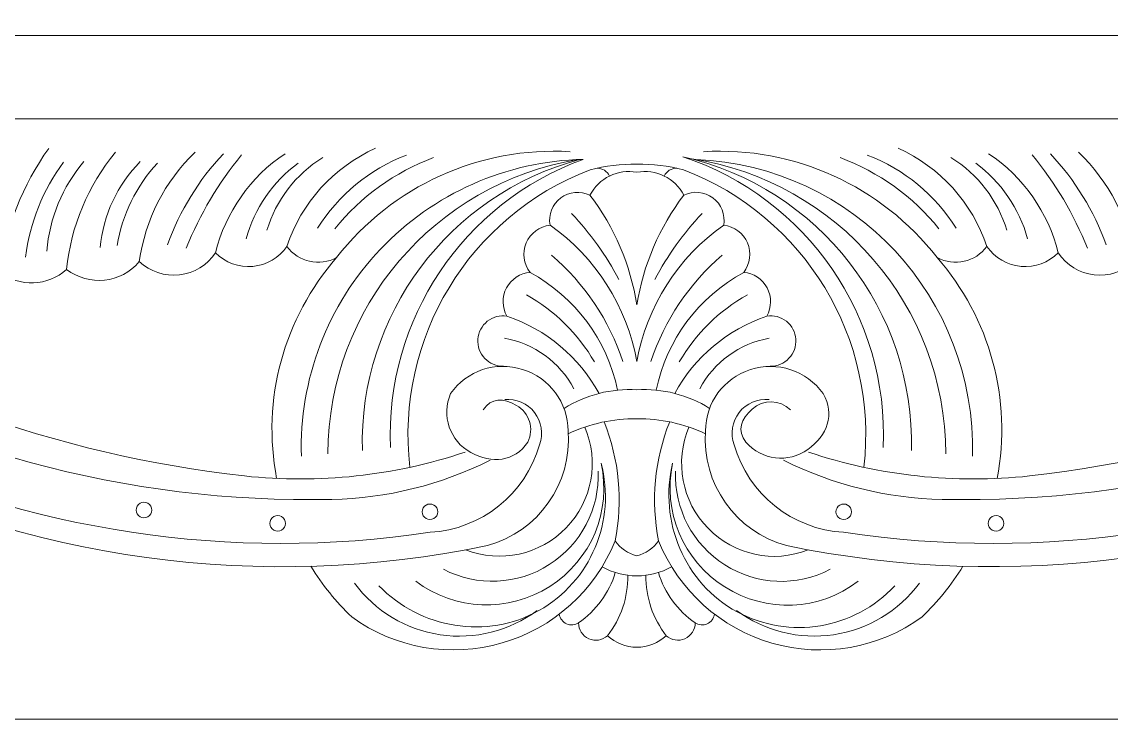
# Model space of a CAD drawing. Header units: millimetres. Extents: x 4338 to 4582, y 3188 to 3439.
# Drawn here: x 4412.27 to 4460.55, y 3316.89 to 3347.78 of the extents above; entities that cross this region are included whole.
import ezdxf

# ---------------------------------------------------------------- set-up
doc = ezdxf.new("R2010")
doc.units = ezdxf.units.MM
doc.header["$MEASUREMENT"] = 0
doc.layers.add('SITARA ALL', color=18, linetype='Continuous', true_color=0x000000)

msp = doc.modelspace()

# ---------------------------------------------------------------- linework, layer by layer
at = {"layer": 'SITARA ALL', "lineweight": 9}
for points, knots in [([(4337.525, 3438.894), (4337.525, 3438.894), (4581.525, 3438.894), (4581.525, 3438.894), (4581.525, 3438.894), (4581.525, 3316.894), (4581.525, 3316.894), (4581.525, 3316.894), (4337.525, 3316.894), (4337.525, 3316.894), (4337.525, 3316.894), (4337.525, 3438.894), (4337.525, 3438.894)], [0, 0, 0, 0, 0.25, 0.25, 0.25, 0.5, 0.5, 0.5, 0.75, 0.75, 0.75, 1, 1, 1, 1]), ([(4539.525, 3319.258), (4539.525, 3319.258), (4535.762, 3319.258), (4535.762, 3319.258), (4535.762, 3319.258), (4535.762, 3343.485), (4535.762, 3343.485), (4535.762, 3343.485), (4439.525, 3343.485), (4439.525, 3343.485), (4439.525, 3343.485), (4343.288, 3343.485), (4343.288, 3343.485), (4343.288, 3343.485), (4343.288, 3319.258), (4343.288, 3319.258), (4343.288, 3319.258), (4339.525, 3319.258), (4339.525, 3319.258), (4339.525, 3319.258), (4339.525, 3347.167), (4339.525, 3347.167)], [0, 0, 0, 0, 0.125, 0.125, 0.125, 0.25, 0.25, 0.25, 0.375, 0.375, 0.375, 0.5, 0.5, 0.5, 0.625, 0.625, 0.625, 0.75, 0.75, 0.75, 1, 1, 1, 1]), ([(4539.525, 3347.167), (4539.525, 3347.167), (4539.525, 3319.258), (4539.525, 3319.258), (4539.525, 3319.258), (4539.525, 3347.167), (4539.525, 3347.167), (4539.525, 3347.167), (4439.525, 3347.167), (4439.525, 3347.167), (4439.525, 3347.167), (4339.525, 3347.167), (4339.525, 3347.167), (4339.525, 3347.167), (4339.525, 3319.258), (4339.525, 3319.258)], [0, 0, 0, 0, 0.166667, 0.166667, 0.166667, 0.333333, 0.333333, 0.333333, 0.5, 0.5, 0.5, 0.666667, 0.666667, 0.666667, 1, 1, 1, 1]), ([(4413.46, 3342.175), (4412.31, 3340.551), (4411.564, 3338.677), (4411.284, 3336.707), (4412.167, 3336.013), (4413.422, 3336.058), (4414.251, 3336.816), (4415.246, 3336.045), (4416.67, 3336.197), (4417.476, 3337.163), (4417.732, 3339.009), (4418.603, 3340.714), (4419.949, 3342.003)], [0, 0, 0, 0, 0.2, 0.2, 0.2, 0.4, 0.4, 0.4, 0.6, 0.6, 0.6, 1, 1, 1, 1]), ([(4427.949, 3342.179), (4426.087, 3341.345), (4424.66, 3339.77), (4424.013, 3337.835), (4423.667, 3337.328), (4423.112, 3337.002), (4422.501, 3336.946), (4421.889, 3336.891), (4421.282, 3337.115), (4420.851, 3337.552), (4420.49, 3337.006), (4419.907, 3336.646), (4419.256, 3336.571), (4418.606, 3336.495), (4417.953, 3336.714), (4417.476, 3337.163)], [0, 0, 0, 0, 0.166667, 0.166667, 0.166667, 0.333333, 0.333333, 0.333333, 0.5, 0.5, 0.5, 0.666667, 0.666667, 0.666667, 1, 1, 1, 1]), ([(4436.566, 3342.027), (4432.554, 3342.264), (4428.685, 3340.512), (4426.219, 3337.338), (4425.464, 3336.928), (4424.521, 3337.141), (4424.013, 3337.835)], [0, 0, 0, 0, 0.333333, 0.333333, 0.333333, 1, 1, 1, 1]), ([(4455.037, 3337.835), (4454.53, 3337.141), (4453.587, 3336.929), (4452.831, 3337.338), (4450.364, 3340.511), (4446.496, 3342.265), (4442.484, 3342.027)], [0, 0, 0, 0, 0.333333, 0.333333, 0.333333, 1, 1, 1, 1]), ([(4451.101, 3342.179), (4452.962, 3341.346), (4454.39, 3339.769), (4455.037, 3337.835), (4455.384, 3337.327), (4455.941, 3337.002), (4456.553, 3336.948), (4457.166, 3336.893), (4457.768, 3337.114), (4458.199, 3337.552), (4458.561, 3337.005), (4459.146, 3336.647), (4459.798, 3336.572), (4460.449, 3336.498), (4461.098, 3336.712), (4461.574, 3337.163), (4462.381, 3336.198), (4463.805, 3336.044), (4464.799, 3336.816), (4465.629, 3336.059), (4466.884, 3336.012), (4467.767, 3336.707)], [0, 0, 0, 0, 0.125, 0.125, 0.125, 0.25, 0.25, 0.25, 0.375, 0.375, 0.375, 0.5, 0.5, 0.5, 0.625, 0.625, 0.625, 0.75, 0.75, 0.75, 1, 1, 1, 1]), ([(4377.611, 3334.299), (4378.109, 3334.208), (4378.506, 3333.829), (4378.621, 3333.335), (4378.736, 3332.841), (4378.54, 3332.321), (4378.133, 3332.019), (4377.224, 3331.406), (4375.992, 3331.631), (4375.358, 3332.526), (4374.724, 3333.421), (4374.997, 3334.713), (4375.876, 3335.367), (4376.583, 3335.883), (4377.476, 3336.071), (4378.33, 3335.885), (4379.185, 3335.7), (4379.921, 3335.153), (4380.35, 3334.391), (4380.779, 3333.629), (4380.861, 3332.72), (4380.577, 3331.893), (4380.292, 3331.066), (4379.663, 3330.399), (4378.855, 3330.063), (4376.936, 3329.078), (4374.597, 3329.48), (4373.117, 3331.05), (4371.637, 3332.619), (4371.41, 3335.041), (4372.505, 3336.9), (4373.65, 3338.755), (4375.547, 3340.02), (4377.699, 3340.367), (4384.999, 3341.496), (4392.466, 3340), (4398.769, 3336.149), (4405.776, 3331.51), (4413.781, 3328.602), (4422.132, 3327.665), (4425.433, 3327.308), (4428.771, 3327.669), (4431.919, 3328.723)], [0, 0, 0, 0, 0.066667, 0.066667, 0.066667, 0.133333, 0.133333, 0.133333, 0.2, 0.2, 0.2, 0.266667, 0.266667, 0.266667, 0.333333, 0.333333, 0.333333, 0.4, 0.4, 0.4, 0.466667, 0.466667, 0.466667, 0.533333, 0.533333, 0.533333, 0.6, 0.6, 0.6, 0.666667, 0.666667, 0.666667, 0.733333, 0.733333, 0.733333, 0.8, 0.8, 0.8, 0.866667, 0.866667, 0.866667, 1, 1, 1, 1]), ([(4424.656, 3328.539), (4424.555, 3331.94), (4425.816, 3335.241), (4428.157, 3337.709), (4430.499, 3340.177), (4433.746, 3341.61), (4437.147, 3341.688), (4431.822, 3339.749), (4428.365, 3334.593), (4428.604, 3328.93)], [0, 0, 0, 0, 0.25, 0.25, 0.25, 0.5, 0.5, 0.5, 1, 1, 1, 1]), ([(4449.587, 3328.049), (4450.241, 3333.752), (4446.959, 3339.171), (4441.599, 3341.224), (4440.922, 3341.401), (4440.224, 3341.483), (4439.525, 3341.468), (4438.826, 3341.483), (4438.128, 3341.401), (4437.451, 3341.224), (4432.092, 3339.167), (4428.805, 3333.752), (4429.463, 3328.049)], [0, 0, 0, 0, 0.2, 0.2, 0.2, 0.4, 0.4, 0.4, 0.6, 0.6, 0.6, 1, 1, 1, 1]), ([(4450.446, 3328.93), (4450.687, 3334.726), (4447.067, 3339.978), (4441.561, 3341.806), (4447.607, 3340.44), (4451.847, 3334.984), (4451.691, 3328.788)], [0, 0, 0, 0, 0.333333, 0.333333, 0.333333, 1, 1, 1, 1]), ([(4445.383, 3331.048), (4444.872, 3331.097), (4444.371, 3330.88), (4444.057, 3330.474), (4443.743, 3330.067), (4443.658, 3329.533), (4443.835, 3329.051), (4444.464, 3326.857), (4446.41, 3325.301), (4448.689, 3325.172), (4457.51, 3323.843), (4466.523, 3325.202), (4474.559, 3329.078), (4478.866, 3331.514), (4483.313, 3333.697), (4487.875, 3335.614), (4491.13, 3337.113), (4494.707, 3337.783), (4498.284, 3337.564), (4500.139, 3337.508), (4501.898, 3336.717), (4503.174, 3335.367), (4502.465, 3335.882), (4501.571, 3336.07), (4500.715, 3335.882), (4499.86, 3335.695), (4499.128, 3335.155), (4498.7, 3334.391), (4498.272, 3333.627), (4498.191, 3332.717), (4498.477, 3331.889), (4498.764, 3331.062), (4499.386, 3330.398), (4500.195, 3330.063), (4502.137, 3329.103), (4504.48, 3329.542), (4505.943, 3331.141), (4507.405, 3332.739), (4507.673, 3335.05), (4506.545, 3336.9), (4505.399, 3338.755), (4503.504, 3340.021), (4501.351, 3340.367), (4494.048, 3341.495), (4486.586, 3340.002), (4480.281, 3336.149), (4473.277, 3331.511), (4465.267, 3328.603), (4456.918, 3327.665), (4453.618, 3327.308), (4450.279, 3327.669), (4447.131, 3328.723)], [0, 0, 0, 0, 0.055556, 0.055556, 0.055556, 0.111111, 0.111111, 0.111111, 0.166667, 0.166667, 0.166667, 0.222222, 0.222222, 0.222222, 0.277778, 0.277778, 0.277778, 0.333333, 0.333333, 0.333333, 0.388889, 0.388889, 0.388889, 0.444444, 0.444444, 0.444444, 0.5, 0.5, 0.5, 0.555556, 0.555556, 0.555556, 0.611111, 0.611111, 0.611111, 0.666667, 0.666667, 0.666667, 0.722222, 0.722222, 0.722222, 0.777778, 0.777778, 0.777778, 0.833333, 0.833333, 0.833333, 0.888889, 0.888889, 0.888889, 1, 1, 1, 1]), ([(4441.606, 3340.1), (4441.209, 3340.857), (4440.366, 3341.268), (4439.525, 3341.115), (4438.684, 3341.268), (4437.841, 3340.857), (4437.444, 3340.1)], [0, 0, 0, 0, 0.333333, 0.333333, 0.333333, 1, 1, 1, 1]), ([(4433.767, 3334.747), (4433.549, 3335.132), (4433.542, 3335.602), (4433.748, 3335.994), (4433.954, 3336.385), (4434.35, 3336.645), (4434.792, 3336.683), (4434.505, 3337.055), (4434.44, 3337.552), (4434.622, 3337.985), (4434.804, 3338.417), (4435.209, 3338.72), (4435.676, 3338.775), (4435.594, 3339.234), (4435.778, 3339.699), (4436.15, 3339.98), (4436.522, 3340.26), (4437.025, 3340.305), (4437.444, 3340.1), (4438.529, 3338.678), (4439.245, 3337.008), (4439.525, 3335.242), (4439.805, 3337.008), (4440.521, 3338.678), (4441.606, 3340.1), (4442.024, 3340.307), (4442.522, 3340.262), (4442.895, 3339.983), (4443.269, 3339.705), (4443.453, 3339.234), (4443.374, 3338.775), (4443.841, 3338.722), (4444.243, 3338.421), (4444.426, 3337.989), (4444.61, 3337.557), (4444.544, 3337.056), (4444.259, 3336.683), (4442.262, 3335.598), (4440.843, 3333.692), (4440.381, 3331.467)], [0, 0, 0, 0, 0.071429, 0.071429, 0.071429, 0.142857, 0.142857, 0.142857, 0.214286, 0.214286, 0.214286, 0.285714, 0.285714, 0.285714, 0.357143, 0.357143, 0.357143, 0.428571, 0.428571, 0.428571, 0.5, 0.5, 0.5, 0.571429, 0.571429, 0.571429, 0.642857, 0.642857, 0.642857, 0.714286, 0.714286, 0.714286, 0.785714, 0.785714, 0.785714, 0.857143, 0.857143, 0.857143, 1, 1, 1, 1]), ([(4433.02, 3328.362), (4430.84, 3327.269), (4428.441, 3326.677), (4426.002, 3326.63), (4416.936, 3326.429), (4408.001, 3328.862), (4400.285, 3333.629), (4394.63, 3337.532), (4387.915, 3339.602), (4381.043, 3339.559), (4378.765, 3339.559), (4376.555, 3338.787), (4374.772, 3337.367), (4373.78, 3336.442), (4373.461, 3335), (4373.971, 3333.742), (4374.482, 3332.485), (4375.687, 3331.672), (4377.044, 3331.7)], [0, 0, 0, 0, 0.142857, 0.142857, 0.142857, 0.285714, 0.285714, 0.285714, 0.428571, 0.428571, 0.428571, 0.571429, 0.571429, 0.571429, 0.714286, 0.714286, 0.714286, 1, 1, 1, 1]), ([(4502.006, 3331.7), (4503.363, 3331.684), (4504.59, 3332.507), (4505.089, 3333.768), (4505.589, 3335.03), (4505.278, 3336.451), (4504.278, 3337.367), (4502.495, 3338.786), (4500.285, 3339.559), (4498.007, 3339.559), (4491.135, 3339.601), (4484.42, 3337.533), (4478.765, 3333.629), (4471.05, 3328.861), (4462.114, 3326.43), (4453.048, 3326.63), (4450.609, 3326.677), (4448.21, 3327.269), (4446.03, 3328.362)], [0, 0, 0, 0, 0.142857, 0.142857, 0.142857, 0.285714, 0.285714, 0.285714, 0.428571, 0.428571, 0.428571, 0.571429, 0.571429, 0.571429, 0.714286, 0.714286, 0.714286, 1, 1, 1, 1]), ([(4443.374, 3338.775), (4441.347, 3337.343), (4439.965, 3335.173), (4439.525, 3332.731), (4439.085, 3335.173), (4437.703, 3337.344), (4435.676, 3338.775)], [0, 0, 0, 0, 0.333333, 0.333333, 0.333333, 1, 1, 1, 1]), ([(4375.876, 3335.367), (4377.151, 3336.717), (4378.911, 3337.507), (4380.767, 3337.564), (4384.343, 3337.783), (4387.92, 3337.113), (4391.175, 3335.614), (4395.737, 3333.697), (4400.184, 3331.514), (4404.491, 3329.078), (4412.527, 3325.203), (4421.54, 3323.841), (4430.362, 3325.172), (4432.64, 3325.302), (4434.587, 3326.856), (4435.215, 3329.051), (4435.39, 3329.533), (4435.305, 3330.072), (4434.99, 3330.478), (4434.675, 3330.883), (4434.178, 3331.098), (4433.667, 3331.048)], [0, 0, 0, 0, 0.125, 0.125, 0.125, 0.25, 0.25, 0.25, 0.375, 0.375, 0.375, 0.5, 0.5, 0.5, 0.625, 0.625, 0.625, 0.75, 0.75, 0.75, 1, 1, 1, 1]), ([(4378.715, 3335.774), (4381.179, 3336.686), (4383.881, 3336.74), (4386.38, 3335.929), (4392.312, 3334.154), (4398.02, 3331.696), (4403.386, 3328.605), (4412.474, 3323.917), (4422.891, 3322.497), (4432.901, 3324.587), (4435.155, 3325.204), (4436.656, 3327.328), (4436.478, 3329.659), (4436.472, 3330.911), (4435.655, 3332.014), (4434.46, 3332.386), (4433.264, 3332.758), (4431.986, 3332.341), (4431.271, 3331.313), (4430.847, 3330.342), (4431.236, 3329.209), (4432.166, 3328.703), (4433.097, 3328.196), (4434.107, 3328.284), (4434.691, 3329.168), (4434.983, 3329.756), (4434.762, 3330.47), (4434.189, 3330.792), (4433.616, 3331.113), (4433.066, 3331.147), (4432.716, 3330.591)], [0, 0, 0, 0, 0.090909, 0.090909, 0.090909, 0.181818, 0.181818, 0.181818, 0.272727, 0.272727, 0.272727, 0.363636, 0.363636, 0.363636, 0.454545, 0.454545, 0.454545, 0.545455, 0.545455, 0.545455, 0.636364, 0.636364, 0.636364, 0.727273, 0.727273, 0.727273, 0.818182, 0.818182, 0.818182, 1, 1, 1, 1]), ([(4446.334, 3330.591), (4445.868, 3331.054), (4445.121, 3331.07), (4444.635, 3330.629), (4444.148, 3330.187), (4443.942, 3329.676), (4444.359, 3329.168), (4445.048, 3328.363), (4446.238, 3328.22), (4447.098, 3328.837), (4447.959, 3329.455), (4448.32, 3330.402), (4447.779, 3331.313), (4447.051, 3332.332), (4445.747, 3332.762), (4444.556, 3332.375), (4443.365, 3331.989), (4442.562, 3330.911), (4442.572, 3329.659), (4442.396, 3327.328), (4443.894, 3325.202), (4446.149, 3324.587), (4456.159, 3322.499), (4466.577, 3323.916), (4475.664, 3328.605), (4481.03, 3331.696), (4486.738, 3334.153), (4492.67, 3335.929), (4495.169, 3336.741), (4497.871, 3336.686), (4500.335, 3335.774)], [0, 0, 0, 0, 0.090909, 0.090909, 0.090909, 0.181818, 0.181818, 0.181818, 0.272727, 0.272727, 0.272727, 0.363636, 0.363636, 0.363636, 0.454545, 0.454545, 0.454545, 0.545455, 0.545455, 0.545455, 0.636364, 0.636364, 0.636364, 0.727273, 0.727273, 0.727273, 0.818182, 0.818182, 0.818182, 1, 1, 1, 1]), ([(4445.437, 3332.528), (4445.75, 3332.522), (4446.051, 3332.649), (4446.266, 3332.876), (4446.482, 3333.103), (4446.592, 3333.409), (4446.57, 3333.721), (4446.548, 3334.034), (4446.396, 3334.323), (4446.151, 3334.517), (4445.906, 3334.712), (4445.592, 3334.796), (4445.283, 3334.747), (4445.5, 3335.133), (4445.506, 3335.604), (4445.298, 3335.996), (4445.09, 3336.388), (4444.701, 3336.647), (4444.259, 3336.683)], [0, 0, 0, 0, 0.142857, 0.142857, 0.142857, 0.285714, 0.285714, 0.285714, 0.428571, 0.428571, 0.428571, 0.571429, 0.571429, 0.571429, 0.714286, 0.714286, 0.714286, 1, 1, 1, 1]), ([(4437.848, 3331.322), (4436.963, 3332.933), (4435.508, 3334.155), (4433.767, 3334.747), (4433.458, 3334.795), (4433.142, 3334.712), (4432.898, 3334.516), (4432.653, 3334.321), (4432.501, 3334.034), (4432.48, 3333.721), (4432.458, 3333.409), (4432.569, 3333.102), (4432.785, 3332.875), (4433.001, 3332.648), (4433.3, 3332.522), (4433.613, 3332.528)], [0, 0, 0, 0, 0.166667, 0.166667, 0.166667, 0.333333, 0.333333, 0.333333, 0.5, 0.5, 0.5, 0.666667, 0.666667, 0.666667, 1, 1, 1, 1]), ([(4442.751, 3330.659), (4441.787, 3331.262), (4440.66, 3331.55), (4439.525, 3331.483), (4438.39, 3331.55), (4437.263, 3331.262), (4436.299, 3330.659)], [0, 0, 0, 0, 0.333333, 0.333333, 0.333333, 1, 1, 1, 1]), ([(4431.934, 3324.397), (4433.48, 3323.791), (4435.238, 3324.175), (4436.391, 3325.37), (4437.543, 3326.565), (4437.876, 3328.308), (4437.215, 3329.832)], [0, 0, 0, 0, 0.333333, 0.333333, 0.333333, 1, 1, 1, 1]), ([(4442.564, 3329.537), (4441.614, 3329.985), (4440.575, 3330.212), (4439.525, 3330.2), (4438.475, 3330.212), (4437.436, 3329.985), (4436.486, 3329.537)], [0, 0, 0, 0, 0.333333, 0.333333, 0.333333, 1, 1, 1, 1]), ([(4441.835, 3329.832), (4441.185, 3328.304), (4441.519, 3326.535), (4442.68, 3325.348), (4443.841, 3324.162), (4445.575, 3323.78), (4447.116, 3324.397)], [0, 0, 0, 0, 0.333333, 0.333333, 0.333333, 1, 1, 1, 1]), ([(4429.723, 3323.01), (4431.46, 3321.692), (4433.835, 3321.599), (4435.669, 3322.777), (4437.503, 3323.956), (4438.416, 3326.107), (4437.939, 3328.234), (4438.614, 3325.684), (4437.481, 3322.999), (4435.183, 3321.704), (4432.885, 3320.408), (4429.926, 3320.909), (4428.094, 3322.806)], [0, 0, 0, 0, 0.2, 0.2, 0.2, 0.4, 0.4, 0.4, 0.6, 0.6, 0.6, 1, 1, 1, 1]), ([(4430.961, 3323.531), (4432.448, 3322.759), (4434.234, 3322.838), (4435.646, 3323.74), (4437.059, 3324.641), (4437.884, 3326.21), (4437.809, 3327.884)], [0, 0, 0, 0, 0.333333, 0.333333, 0.333333, 1, 1, 1, 1]), ([(4450.956, 3322.806), (4449.16, 3320.874), (4446.286, 3320.399), (4443.964, 3321.651), (4441.641, 3322.902), (4440.485, 3325.671), (4441.111, 3328.234), (4440.654, 3326.102), (4441.577, 3323.912), (4443.422, 3322.751), (4445.268, 3321.59), (4447.603, 3321.676), (4449.327, 3323.01)], [0, 0, 0, 0, 0.2, 0.2, 0.2, 0.4, 0.4, 0.4, 0.6, 0.6, 0.6, 1, 1, 1, 1]), ([(4441.241, 3327.884), (4441.173, 3326.21), (4442.003, 3324.626), (4443.419, 3323.73), (4444.834, 3322.834), (4446.605, 3322.753), (4448.089, 3323.531)], [0, 0, 0, 0, 0.333333, 0.333333, 0.333333, 1, 1, 1, 1]), ([(4418.027, 3326.156), (4418.027, 3326.279), (4417.961, 3326.392), (4417.855, 3326.454), (4417.748, 3326.515), (4417.617, 3326.515), (4417.511, 3326.454), (4417.404, 3326.392), (4417.339, 3326.279), (4417.339, 3326.156), (4417.339, 3326.033), (4417.404, 3325.919), (4417.511, 3325.858), (4417.617, 3325.797), (4417.748, 3325.797), (4417.855, 3325.858), (4417.961, 3325.919), (4418.027, 3326.033), (4418.027, 3326.156)], [0, 0, 0, 0, 0.166667, 0.166667, 0.166667, 0.333333, 0.333333, 0.333333, 0.5, 0.5, 0.5, 0.666667, 0.666667, 0.666667, 0.833333, 0.833333, 0.833333, 1, 1, 1, 1]), ([(4430.701, 3326.079), (4430.701, 3326.201), (4430.635, 3326.315), (4430.529, 3326.376), (4430.422, 3326.438), (4430.291, 3326.438), (4430.185, 3326.376), (4430.078, 3326.315), (4430.013, 3326.201), (4430.013, 3326.079), (4430.013, 3325.956), (4430.078, 3325.842), (4430.185, 3325.781), (4430.291, 3325.719), (4430.422, 3325.719), (4430.529, 3325.781), (4430.635, 3325.842), (4430.701, 3325.956), (4430.701, 3326.079)], [0, 0, 0, 0, 0.166667, 0.166667, 0.166667, 0.333333, 0.333333, 0.333333, 0.5, 0.5, 0.5, 0.666667, 0.666667, 0.666667, 0.833333, 0.833333, 0.833333, 1, 1, 1, 1]), ([(4449.037, 3326.079), (4449.037, 3326.201), (4448.972, 3326.315), (4448.865, 3326.376), (4448.759, 3326.438), (4448.628, 3326.438), (4448.521, 3326.376), (4448.415, 3326.315), (4448.349, 3326.201), (4448.349, 3326.079), (4448.349, 3325.956), (4448.415, 3325.842), (4448.521, 3325.781), (4448.628, 3325.719), (4448.759, 3325.719), (4448.865, 3325.781), (4448.972, 3325.842), (4449.037, 3325.956), (4449.037, 3326.079)], [0, 0, 0, 0, 0.166667, 0.166667, 0.166667, 0.333333, 0.333333, 0.333333, 0.5, 0.5, 0.5, 0.666667, 0.666667, 0.666667, 0.833333, 0.833333, 0.833333, 1, 1, 1, 1]), ([(4423.951, 3325.566), (4423.951, 3325.689), (4423.886, 3325.803), (4423.779, 3325.864), (4423.673, 3325.926), (4423.542, 3325.926), (4423.435, 3325.864), (4423.329, 3325.803), (4423.263, 3325.689), (4423.263, 3325.566), (4423.263, 3325.443), (4423.329, 3325.33), (4423.435, 3325.269), (4423.542, 3325.207), (4423.673, 3325.207), (4423.779, 3325.269), (4423.886, 3325.33), (4423.951, 3325.443), (4423.951, 3325.566)], [0, 0, 0, 0, 0.166667, 0.166667, 0.166667, 0.333333, 0.333333, 0.333333, 0.5, 0.5, 0.5, 0.666667, 0.666667, 0.666667, 0.833333, 0.833333, 0.833333, 1, 1, 1, 1]), ([(4455.787, 3325.566), (4455.787, 3325.689), (4455.721, 3325.803), (4455.615, 3325.864), (4455.508, 3325.926), (4455.377, 3325.926), (4455.271, 3325.864), (4455.164, 3325.803), (4455.099, 3325.689), (4455.099, 3325.566), (4455.099, 3325.443), (4455.164, 3325.33), (4455.271, 3325.269), (4455.377, 3325.207), (4455.508, 3325.207), (4455.615, 3325.269), (4455.721, 3325.33), (4455.787, 3325.443), (4455.787, 3325.566)], [0, 0, 0, 0, 0.166667, 0.166667, 0.166667, 0.333333, 0.333333, 0.333333, 0.5, 0.5, 0.5, 0.666667, 0.666667, 0.666667, 0.833333, 0.833333, 0.833333, 1, 1, 1, 1]), ([(4425.077, 3323.666), (4425.584, 3322.845), (4426.193, 3322.09), (4426.888, 3321.42), (4428.815, 3320.032), (4431.273, 3319.608), (4433.553, 3320.269), (4435.833, 3320.931), (4437.677, 3322.589), (4438.562, 3324.793), (4438.792, 3324.463), (4439.134, 3324.229), (4439.525, 3324.133), (4439.916, 3324.229), (4440.258, 3324.463), (4440.488, 3324.793), (4441.378, 3322.591), (4443.231, 3320.921), (4445.512, 3320.265), (4447.794, 3319.608), (4450.238, 3320.028), (4452.162, 3321.42), (4452.857, 3322.09), (4453.466, 3322.845), (4453.973, 3323.666)], [0, 0, 0, 0, 0.111111, 0.111111, 0.111111, 0.222222, 0.222222, 0.222222, 0.333333, 0.333333, 0.333333, 0.444444, 0.444444, 0.444444, 0.555556, 0.555556, 0.555556, 0.666667, 0.666667, 0.666667, 0.777778, 0.777778, 0.777778, 1, 1, 1, 1]), ([(4437.985, 3323.647), (4438.455, 3323.382), (4438.985, 3323.241), (4439.525, 3323.237), (4440.065, 3323.241), (4440.595, 3323.382), (4441.065, 3323.647)], [0, 0, 0, 0, 0.333333, 0.333333, 0.333333, 1, 1, 1, 1]), ([(4438.57, 3323.391), (4438.297, 3322.484), (4437.722, 3321.698), (4436.942, 3321.163), (4436.939, 3320.858), (4437.118, 3320.581), (4437.397, 3320.458), (4437.675, 3320.335), (4437.997, 3320.385), (4438.22, 3320.593)], [0, 0, 0, 0, 0.25, 0.25, 0.25, 0.5, 0.5, 0.5, 1, 1, 1, 1]), ([(4439.925, 3323.265), (4439.913, 3322.297), (4440.232, 3321.354), (4440.83, 3320.593), (4440.476, 3320.262), (4440.009, 3320.079), (4439.525, 3320.081), (4439.041, 3320.079), (4438.574, 3320.262), (4438.22, 3320.593), (4438.818, 3321.354), (4439.137, 3322.297), (4439.125, 3323.265)], [0, 0, 0, 0, 0.2, 0.2, 0.2, 0.4, 0.4, 0.4, 0.6, 0.6, 0.6, 1, 1, 1, 1]), ([(4440.48, 3323.391), (4440.753, 3322.484), (4441.327, 3321.698), (4442.108, 3321.163), (4442.267, 3321.058), (4442.467, 3321.042), (4442.641, 3321.119), (4442.814, 3321.195), (4442.937, 3321.353), (4442.967, 3321.541)], [0, 0, 0, 0, 0.25, 0.25, 0.25, 0.5, 0.5, 0.5, 1, 1, 1, 1]), ([(4427.007, 3322.919), (4427.922, 3321.682), (4429.292, 3320.859), (4430.814, 3320.634), (4432.337, 3320.409), (4433.88, 3320.795), (4435.114, 3321.715)], [0, 0, 0, 0, 0.333333, 0.333333, 0.333333, 1, 1, 1, 1]), ([(4443.936, 3321.715), (4445.171, 3320.797), (4446.721, 3320.408), (4448.243, 3320.635), (4449.765, 3320.862), (4451.13, 3321.681), (4452.043, 3322.919)], [0, 0, 0, 0, 0.333333, 0.333333, 0.333333, 1, 1, 1, 1]), ([(4436.083, 3321.541), (4436.114, 3321.353), (4436.237, 3321.194), (4436.411, 3321.118), (4436.585, 3321.042), (4436.784, 3321.058), (4436.942, 3321.163)], [0, 0, 0, 0, 0.333333, 0.333333, 0.333333, 1, 1, 1, 1]), ([(4440.83, 3320.593), (4441.055, 3320.387), (4441.38, 3320.335), (4441.658, 3320.46), (4441.936, 3320.585), (4442.113, 3320.858), (4442.108, 3321.163)], [0, 0, 0, 0, 0.333333, 0.333333, 0.333333, 1, 1, 1, 1])]:
    msp.add_open_spline(points, degree=3, knots=knots, dxfattribs=at)
for points in [[(4416.418, 3342), (4415.201, 3340.522), (4414.448, 3338.72), (4414.251, 3336.816)], [(4421.2, 3341.938), (4420.112, 3340.776), (4419.269, 3339.406), (4418.724, 3337.909)], [(4422.011, 3341.894), (4420.986, 3340.648), (4420.159, 3339.253), (4419.557, 3337.756)], [(4423.937, 3341.937), (4422.396, 3340.912), (4421.295, 3339.349), (4420.851, 3337.552)], [(4429.313, 3341.873), (4427.682, 3341.248), (4426.298, 3340.112), (4425.369, 3338.633)], [(4453.681, 3338.633), (4452.751, 3340.112), (4451.368, 3341.249), (4449.737, 3341.873)], [(4458.199, 3337.552), (4457.754, 3339.349), (4456.654, 3340.912), (4455.113, 3341.937)], [(4459.493, 3337.756), (4458.891, 3339.253), (4458.064, 3340.648), (4457.039, 3341.894)], [(4460.326, 3337.909), (4459.781, 3339.406), (4458.939, 3340.776), (4457.85, 3341.938)], [(4461.574, 3337.163), (4461.318, 3339.009), (4460.447, 3340.714), (4459.101, 3342.003)], [(4414.12, 3341.565), (4413.204, 3340.333), (4412.623, 3338.885), (4412.433, 3337.361)], [(4415.019, 3341.587), (4414.067, 3340.472), (4413.492, 3339.085), (4413.375, 3337.624)], [(4417.517, 3341.587), (4416.498, 3340.563), (4415.871, 3339.216), (4415.742, 3337.777)], [(4418.283, 3341.521), (4417.338, 3340.505), (4416.713, 3339.234), (4416.487, 3337.865)], [(4424.509, 3341.522), (4423.39, 3340.692), (4422.581, 3339.514), (4422.208, 3338.172)], [(4425.605, 3341.763), (4424.412, 3341.03), (4423.53, 3339.885), (4423.129, 3338.544)], [(4436.913, 3341.68), (4430.536, 3340.609), (4425.856, 3335.113), (4425.83, 3328.646)], [(4430.518, 3341.764), (4428.8, 3341.126), (4427.287, 3340.038), (4426.136, 3338.611)], [(4436.99, 3341.683), (4431.184, 3340.123), (4427.203, 3334.798), (4427.359, 3328.788)], [(4453.22, 3328.646), (4453.188, 3335.177), (4448.424, 3340.715), (4441.968, 3341.707)], [(4454.394, 3328.539), (4454.592, 3335.542), (4449.137, 3341.4), (4442.137, 3341.68)], [(4452.914, 3338.611), (4451.763, 3340.037), (4450.25, 3341.126), (4448.532, 3341.764)], [(4455.921, 3338.544), (4455.52, 3339.885), (4454.639, 3341.031), (4453.445, 3341.763)], [(4456.842, 3338.172), (4456.469, 3339.514), (4455.66, 3340.692), (4454.541, 3341.522)], [(4438.318, 3340.949), (4438.211, 3341.16), (4437.996, 3341.294), (4437.759, 3341.298)], [(4441.291, 3341.298), (4441.054, 3341.294), (4440.839, 3341.16), (4440.732, 3340.949)], [(4438.728, 3336.365), (4438.165, 3337.43), (4437.461, 3338.413), (4436.635, 3339.291)], [(4442.415, 3339.291), (4441.59, 3338.413), (4440.885, 3337.43), (4440.322, 3336.365)], [(4426.219, 3337.338), (4423.871, 3334.66), (4422.89, 3331.052), (4423.562, 3327.555)], [(4438.904, 3332.732), (4438.302, 3334.563), (4437.209, 3336.193), (4435.741, 3337.442)], [(4443.309, 3337.442), (4441.842, 3336.193), (4440.748, 3334.563), (4440.146, 3332.732)], [(4455.488, 3327.555), (4456.159, 3331.053), (4455.179, 3334.661), (4452.831, 3337.338)], [(4438.669, 3331.467), (4438.206, 3333.691), (4436.789, 3335.599), (4434.792, 3336.683)], [(4437.644, 3332.714), (4436.927, 3333.96), (4435.885, 3334.987), (4434.627, 3335.683)], [(4444.423, 3335.683), (4443.165, 3334.987), (4442.123, 3333.96), (4441.407, 3332.714)], [(4445.283, 3334.747), (4443.542, 3334.154), (4442.087, 3332.933), (4441.202, 3331.322)], [(4436.736, 3331.529), (4436.108, 3332.707), (4434.975, 3333.532), (4433.661, 3333.767)], [(4445.389, 3333.767), (4444.075, 3333.531), (4442.942, 3332.707), (4442.314, 3331.529)], [(4438.562, 3324.793), (4438.917, 3326.56), (4438.746, 3328.391), (4438.07, 3330.062)], [(4440.981, 3330.062), (4440.305, 3328.391), (4440.133, 3326.56), (4440.488, 3324.793)]]:
    msp.add_open_spline(points, degree=3, dxfattribs=at)

doc.saveas('drawing.dxf')
